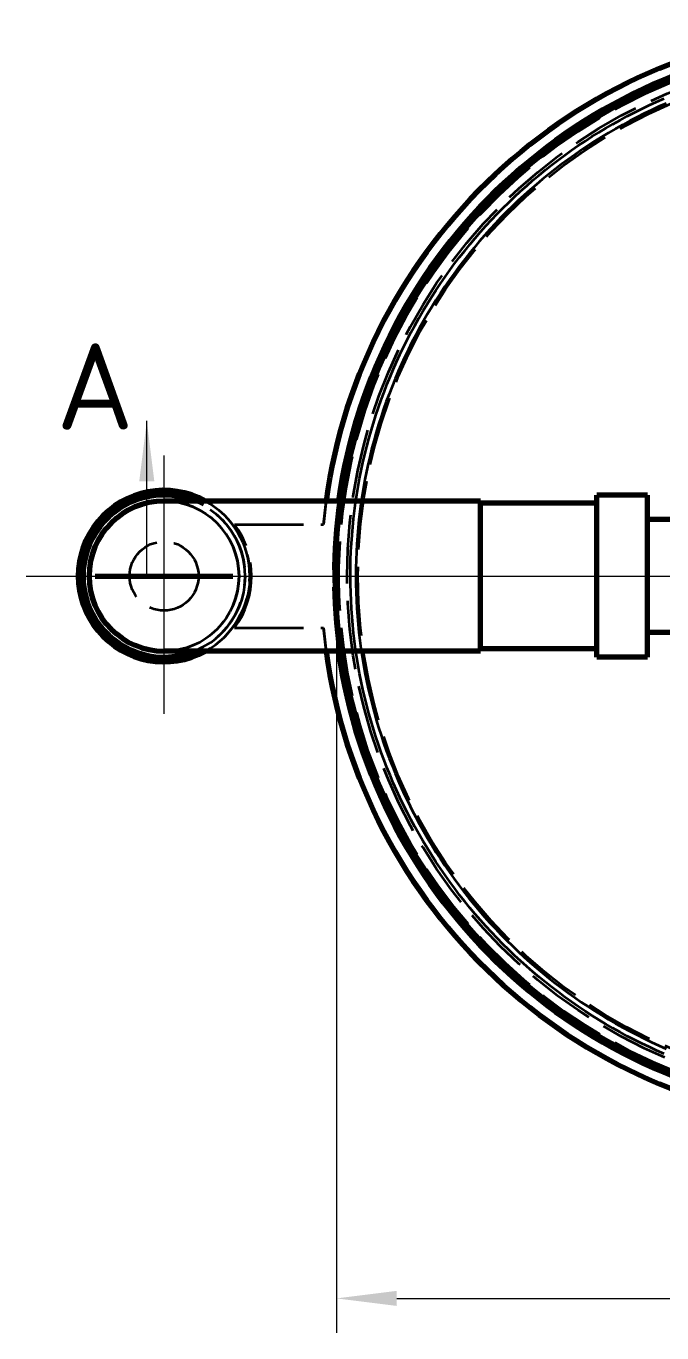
# Model space of a CAD drawing. Header units: millimetres. Extents: x 0 to 2382, y 0 to 420.
# Drawn here: x 111.8 to 148.6, y 61.3 to 137.1 of the extents above; entities that cross this region are included whole.
import ezdxf
from ezdxf.enums import TextEntityAlignment as Align

# ---------------------------------------------------------------- set-up
doc = ezdxf.new("R2010")
doc.units = ezdxf.units.MM
doc.linetypes.add('IRAM-E-TRAZOS', pattern=[5, 4, -1])
doc.linetypes.add('IRAM-F-TRAZO-PUNTO', pattern=[20, 15, -2, 1, -2])
for name, color, linetype, lineweight in [('01-VISIBLE', 7, 'CONTINUOUS', 70), ('02-OCULTA', 4, 'IRAM-E-TRAZOS', 35), ('03-EJE', 1, 'IRAM-F-TRAZO-PUNTO', 18), ('04-COTA', 3, 'CONTINUOUS', 18), ('06-TEXTO', 7, 'CONTINUOUS', 25), ('07-RECUADRO', 7, 'CONTINUOUS', 70), ('08-FINA', 5, 'CONTINUOUS', 18)]:
    doc.layers.add(name, color=color, linetype=linetype, lineweight=lineweight)
doc.styles.add('ISO3098', font='isocpeur.ttf')
doc.dimstyles.new('FLAMA-IRAM', dxfattribs={"dimtxt": 3.5, "dimasz": 3.5, "dimexe": 2, "dimexo": 1.5, "dimgap": 1, "dimtad": 1, "dimdec": 1, "dimtxsty": 'ISO3098', "dimblk": 'IRAM_FLECHA', "dimblk1": 'IRAM_FLECHA', "dimblk2": 'IRAM_FLECHA', "dimcen": 2.5, "dimclrd": 256, "dimclre": 256, "dimclrt": 256, "dimazin": 3, "dimtfac": 1, "dimtmove": 0, "dimatfit": 3, "dimlwd": 18, "dimlwe": 18})

# ---------------------------------------------------------------- blocks, each defined once
blk = doc.blocks.new('IRAM_FLECHA')
blk.add_solid([(0, 0), (-1, 0.125), (-1, -0.125)])

msp = doc.modelspace()

# ---------------------------------------------------------------- hatches: boundary and pattern name
at = {"layer": '08-FINA'}
h = msp.add_hatch(color=7, dxfattribs=at)
h.dxf.hatch_style = 1
h.paths.add_polyline_path([(118.77, 114.181), (118.332, 110.681), (119.207, 110.681)])

# ---------------------------------------------------------------- linework, layer by layer
at = {"layer": '01-VISIBLE'}
for p, q in [((138.12, 109.531), (136.12, 109.531)), ((144.87, 109.406), (138.12, 109.406)), ((147.82, 109.881), (144.87, 109.881)), ((151.77, 108.456), (147.82, 108.456)), ((151.77, 101.906), (147.82, 101.906)), ((138.12, 100.831), (136.12, 100.831)), ((144.87, 100.956), (138.12, 100.956)), ((147.82, 100.481), (144.87, 100.481))]:
    msp.add_line(p, q, dxfattribs=at)
for points in [[(136.12, 109.531), (135.868, 109.531), (135.617, 109.531), (135.365, 109.531), (135.114, 109.531), (134.862, 109.531), (134.611, 109.531), (134.359, 109.531), (134.108, 109.531), (133.856, 109.531), (133.605, 109.531), (133.353, 109.531), (133.102, 109.531), (132.85, 109.531), (132.598, 109.531), (132.347, 109.531), (132.095, 109.531), (131.844, 109.531), (131.592, 109.531), (131.341, 109.531), (131.089, 109.531), (130.838, 109.531), (130.586, 109.531), (130.335, 109.531), (130.083, 109.531), (129.832, 109.531), (129.58, 109.531), (129.328, 109.531), (129.077, 109.531), (128.825, 109.531), (128.574, 109.531), (128.322, 109.531), (128.071, 109.531), (127.819, 109.531), (127.568, 109.531), (127.316, 109.531), (127.065, 109.531), (126.813, 109.531), (126.562, 109.531), (126.31, 109.531), (126.058, 109.531), (125.807, 109.531), (125.555, 109.531), (125.304, 109.531), (125.052, 109.531), (124.801, 109.531), (124.549, 109.531), (124.298, 109.531), (124.046, 109.531), (123.795, 109.531), (123.543, 109.531), (123.292, 109.531), (123.04, 109.531), (122.788, 109.531), (122.537, 109.531), (122.285, 109.531), (122.034, 109.531), (121.782, 109.531), (121.531, 109.531), (121.279, 109.531), (121.028, 109.531), (120.776, 109.531), (120.525, 109.531), (120.273, 109.531), (120.022, 109.531), (119.77, 109.531)], [(138.12, 100.831), (138.12, 101.087), (138.12, 101.343), (138.12, 101.599), (138.12, 101.855), (138.12, 102.111), (138.12, 102.367), (138.12, 102.623), (138.12, 102.878), (138.12, 103.134), (138.12, 103.39), (138.12, 103.646), (138.12, 103.902), (138.12, 104.158), (138.12, 104.414), (138.12, 104.67), (138.12, 104.926), (138.12, 105.181), (138.12, 105.437), (138.12, 105.693), (138.12, 105.949), (138.12, 106.205), (138.12, 106.461), (138.12, 106.717), (138.12, 106.973), (138.12, 107.228), (138.12, 107.484), (138.12, 107.74), (138.12, 107.996), (138.12, 108.252), (138.12, 108.508), (138.12, 108.764), (138.12, 109.02), (138.12, 109.276), (138.12, 109.531)], [(144.87, 100.481), (144.87, 100.735), (144.87, 100.99), (144.87, 101.244), (144.87, 101.498), (144.87, 101.752), (144.87, 102.006), (144.87, 102.26), (144.87, 102.514), (144.87, 102.768), (144.87, 103.022), (144.87, 103.276), (144.87, 103.53), (144.87, 103.784), (144.87, 104.038), (144.87, 104.292), (144.87, 104.546), (144.87, 104.8), (144.87, 105.054), (144.87, 105.308), (144.87, 105.562), (144.87, 105.817), (144.87, 106.071), (144.87, 106.325), (144.87, 106.579), (144.87, 106.833), (144.87, 107.087), (144.87, 107.341), (144.87, 107.595), (144.87, 107.849), (144.87, 108.103), (144.87, 108.357), (144.87, 108.611), (144.87, 108.865), (144.87, 109.119), (144.87, 109.373), (144.87, 109.627), (144.87, 109.881)], [(147.82, 100.481), (147.82, 100.735), (147.82, 100.99), (147.82, 101.244), (147.82, 101.498), (147.82, 101.752), (147.82, 102.006), (147.82, 102.26), (147.82, 102.514), (147.82, 102.768), (147.82, 103.022), (147.82, 103.276), (147.82, 103.53), (147.82, 103.784), (147.82, 104.038), (147.82, 104.292), (147.82, 104.546), (147.82, 104.8), (147.82, 105.054), (147.82, 105.308), (147.82, 105.562), (147.82, 105.817), (147.82, 106.071), (147.82, 106.325), (147.82, 106.579), (147.82, 106.833), (147.82, 107.087), (147.82, 107.341), (147.82, 107.595), (147.82, 107.849), (147.82, 108.103), (147.82, 108.357), (147.82, 108.611), (147.82, 108.865), (147.82, 109.119), (147.82, 109.373), (147.82, 109.627), (147.82, 109.881)], [(136.12, 100.831), (135.868, 100.831), (135.617, 100.831), (135.365, 100.831), (135.114, 100.831), (134.862, 100.831), (134.611, 100.831), (134.359, 100.831), (134.108, 100.831), (133.856, 100.831), (133.605, 100.831), (133.353, 100.831), (133.102, 100.831), (132.85, 100.831), (132.598, 100.831), (132.347, 100.831), (132.095, 100.831), (131.844, 100.831), (131.592, 100.831), (131.341, 100.831), (131.089, 100.831), (130.838, 100.831), (130.586, 100.831), (130.335, 100.831), (130.083, 100.831), (129.832, 100.831), (129.58, 100.831), (129.328, 100.831), (129.077, 100.831), (128.825, 100.831), (128.574, 100.831), (128.322, 100.831), (128.071, 100.831), (127.819, 100.831), (127.568, 100.831), (127.316, 100.831), (127.065, 100.831), (126.813, 100.831), (126.562, 100.831), (126.31, 100.831), (126.058, 100.831), (125.807, 100.831), (125.555, 100.831), (125.304, 100.831), (125.052, 100.831), (124.801, 100.831), (124.549, 100.831), (124.298, 100.831), (124.046, 100.831), (123.795, 100.831), (123.543, 100.831), (123.292, 100.831), (123.04, 100.831), (122.788, 100.831), (122.537, 100.831), (122.285, 100.831), (122.034, 100.831), (121.782, 100.831), (121.531, 100.831), (121.279, 100.831), (121.028, 100.831), (120.776, 100.831), (120.525, 100.831), (120.273, 100.831), (120.022, 100.831), (119.77, 100.831)]]:
    msp.add_lwpolyline(points, dxfattribs=at)
for centre, radius, start, end in [((160.77, 105.181), 31.9, 15.91999, 172.16252), ((160.77, 105.181), 31.188, 16.2937, 171.9823), ((160.77, 105.181), 31, 16.39502, 171.93349), ((119.77, 105.181), 4.975, 60.97072, -60.97072), ((119.77, 105.181), 4.7, 67.7487, -67.7487), ((119.77, 105.181), 4.35, 90, -90), ((160.77, 105.181), 31.9, -172.16252, -15.91999), ((160.77, 105.181), 31.188, -171.9823, -16.2937), ((160.77, 105.181), 31, -171.93349, -16.39502)]:
    msp.add_arc(centre, radius, start, end, dxfattribs=at)
at = {"layer": '02-OCULTA'}
for p, q in [((147.341, 133.122), (147.276, 133.257)), ((147.341, 133.122), (147.276, 133.257)), ((131.287, 114.761), (131.145, 114.807)), ((131.287, 114.761), (131.145, 114.807)), ((123.863, 108.181), (129.011, 108.181)), ((123.863, 108.181), (129.011, 108.181)), ((123.863, 102.181), (129.011, 102.181)), ((123.863, 102.181), (129.011, 102.181)), ((147.693, 77.075), (147.629, 76.939)), ((147.693, 77.075), (147.629, 76.939))]:
    msp.add_line(p, q, dxfattribs=at)
for points in [[(148.781, 77.477), (148.347, 77.668), (147.917, 77.867), (147.489, 78.072), (147.065, 78.284), (146.644, 78.502), (146.227, 78.728), (145.813, 78.959), (145.403, 79.197), (144.997, 79.442), (144.594, 79.693), (144.196, 79.95), (143.802, 80.213), (143.412, 80.483), (143.026, 80.759), (142.644, 81.04), (142.267, 81.328), (141.895, 81.622), (141.527, 81.921), (141.164, 82.226), (140.806, 82.537), (140.453, 82.853), (140.105, 83.175), (139.762, 83.503), (139.424, 83.835), (139.091, 84.173), (138.764, 84.516), (138.442, 84.865), (138.126, 85.218), (137.815, 85.576), (137.51, 85.939), (137.211, 86.307), (136.917, 86.679), (136.63, 87.056), (136.348, 87.438), (136.072, 87.823), (135.803, 88.214), (135.539, 88.608), (135.282, 89.006), (135.031, 89.409), (134.787, 89.815), (134.549, 90.225), (134.317, 90.639), (134.092, 91.056), (133.873, 91.477), (133.661, 91.901), (133.456, 92.329), (133.258, 92.759), (133.066, 93.193), (132.881, 93.63), (132.703, 94.069), (132.532, 94.511), (132.368, 94.956), (132.211, 95.403), (132.06, 95.853), (131.917, 96.305), (131.781, 96.76), (131.652, 97.216), (131.531, 97.674), (131.416, 98.134), (131.309, 98.596), (131.209, 99.06), (131.116, 99.525), (131.031, 99.991), (130.953, 100.459), (130.883, 100.928), (130.819, 101.398), (130.764, 101.869), (130.715, 102.34), (130.675, 102.813), (130.641, 103.286), (130.616, 103.759), (130.597, 104.233), (130.586, 104.707), (130.582, 105.181), (130.585, 105.656), (130.596, 106.13), (130.615, 106.603), (130.641, 107.077), (130.674, 107.55), (130.715, 108.022), (130.764, 108.494), (130.82, 108.965), (130.883, 109.435), (130.954, 109.904), (131.032, 110.371), (131.117, 110.838), (131.21, 111.303), (131.31, 111.766), (131.417, 112.228), (131.531, 112.688), (131.653, 113.147), (131.782, 113.603), (131.918, 114.057), (132.061, 114.509), (132.211, 114.959), (132.368, 115.407), (132.532, 115.852), (132.703, 116.294), (132.881, 116.733), (133.066, 117.17), (133.258, 117.604), (133.456, 118.034), (133.661, 118.462), (133.873, 118.886), (134.092, 119.307), (134.317, 119.724), (134.549, 120.138), (134.787, 120.548), (135.031, 120.954), (135.282, 121.357), (135.539, 121.755), (135.803, 122.149), (136.072, 122.539), (136.348, 122.925), (136.629, 123.307), (136.917, 123.684), (137.211, 124.056), (137.51, 124.424), (137.815, 124.787), (138.126, 125.145), (138.442, 125.498), (138.764, 125.847), (139.091, 126.19), (139.424, 126.528), (139.762, 126.86), (140.105, 127.188), (140.453, 127.509), (140.806, 127.826), (141.164, 128.137), (141.527, 128.442), (141.895, 128.741), (142.267, 129.035), (142.644, 129.322), (143.026, 129.604), (143.412, 129.88), (143.802, 130.149), (144.196, 130.413), (144.594, 130.67), (144.997, 130.921), (145.403, 131.165), (145.813, 131.403), (146.227, 131.635), (146.644, 131.86), (147.065, 132.079), (147.489, 132.291), (147.917, 132.496), (148.347, 132.694), (148.781, 132.886)], [(148.905, 132.599), (148.476, 132.41), (148.05, 132.213), (147.627, 132.01), (147.207, 131.8), (146.79, 131.584), (146.377, 131.361), (145.968, 131.132), (145.562, 130.896), (145.16, 130.654), (144.762, 130.406), (144.368, 130.152), (143.977, 129.891), (143.591, 129.624), (143.21, 129.351), (142.832, 129.072), (142.459, 128.788), (142.09, 128.497), (141.727, 128.201), (141.367, 127.899), (141.013, 127.591), (140.663, 127.278), (140.319, 126.96), (139.979, 126.636), (139.645, 126.307), (139.316, 125.972), (138.992, 125.633), (138.673, 125.288), (138.36, 124.938), (138.053, 124.584), (137.751, 124.225), (137.455, 123.861), (137.164, 123.492), (136.879, 123.119), (136.601, 122.741), (136.328, 122.36), (136.061, 121.974), (135.801, 121.583), (135.546, 121.189), (135.298, 120.791), (135.056, 120.389), (134.82, 119.983), (134.591, 119.573), (134.368, 119.16), (134.152, 118.744), (133.942, 118.324), (133.739, 117.901), (133.543, 117.475), (133.353, 117.046), (133.17, 116.614), (132.994, 116.179), (132.824, 115.741), (132.662, 115.301), (132.506, 114.858), (132.358, 114.413), (132.216, 113.966), (132.081, 113.516), (131.954, 113.064), (131.833, 112.611), (131.72, 112.155), (131.614, 111.698), (131.515, 111.24), (131.423, 110.779), (131.339, 110.318), (131.262, 109.855), (131.192, 109.391), (131.129, 108.926), (131.074, 108.46), (131.026, 107.993), (130.986, 107.525), (130.953, 107.057), (130.928, 106.589), (130.91, 106.12), (130.898, 105.651), (130.894, 105.181), (130.898, 104.712), (130.908, 104.243), (130.927, 103.774), (130.953, 103.306), (130.986, 102.837), (131.026, 102.37), (131.074, 101.903), (131.13, 101.437), (131.192, 100.972), (131.262, 100.508), (131.34, 100.045), (131.424, 99.584), (131.516, 99.123), (131.615, 98.665), (131.721, 98.207), (131.834, 97.752), (131.954, 97.298), (132.082, 96.847), (132.216, 96.397), (132.358, 95.95), (132.506, 95.505), (132.662, 95.062), (132.824, 94.622), (132.994, 94.184), (133.17, 93.749), (133.353, 93.317), (133.543, 92.888), (133.739, 92.462), (133.942, 92.039), (134.152, 91.619), (134.368, 91.202), (134.591, 90.789), (134.82, 90.38), (135.056, 89.974), (135.298, 89.572), (135.546, 89.174), (135.8, 88.779), (136.061, 88.389), (136.328, 88.003), (136.601, 87.621), (136.879, 87.244), (137.164, 86.871), (137.454, 86.502), (137.751, 86.138), (138.053, 85.779), (138.36, 85.424), (138.673, 85.075), (138.992, 84.73), (139.316, 84.391), (139.645, 84.056), (139.979, 83.727), (140.319, 83.403), (140.663, 83.084), (141.013, 82.771), (141.367, 82.464), (141.727, 82.162), (142.09, 81.866), (142.459, 81.575), (142.832, 81.29), (143.21, 81.012), (143.591, 80.739), (143.977, 80.472), (144.368, 80.211), (144.762, 79.957), (145.16, 79.709), (145.562, 79.467), (145.968, 79.231), (146.377, 79.002), (146.79, 78.779), (147.207, 78.562), (147.627, 78.353), (148.05, 78.15), (148.476, 77.953), (148.905, 77.764)], [(138.12, 109.531), (138.12, 109.276), (138.12, 109.02), (138.12, 108.764), (138.12, 108.508), (138.12, 108.252), (138.12, 107.996), (138.12, 107.74), (138.12, 107.484), (138.12, 107.228), (138.12, 106.973), (138.12, 106.717), (138.12, 106.461), (138.12, 106.205), (138.12, 105.949), (138.12, 105.693), (138.12, 105.437), (138.12, 105.181)], [(138.12, 100.956), (138.12, 101.212), (138.12, 101.469), (138.12, 101.725), (138.12, 101.981), (138.12, 102.237), (138.12, 102.493), (138.12, 102.749), (138.12, 103.005), (138.12, 103.261), (138.12, 103.517), (138.12, 103.773), (138.12, 104.029), (138.12, 104.285), (138.12, 104.541), (138.12, 104.797), (138.12, 105.053), (138.12, 105.309), (138.12, 105.565), (138.12, 105.822), (138.12, 106.078), (138.12, 106.334), (138.12, 106.59), (138.12, 106.846), (138.12, 107.102), (138.12, 107.358), (138.12, 107.614), (138.12, 107.87), (138.12, 108.126), (138.12, 108.382), (138.12, 108.638), (138.12, 108.894), (138.12, 109.15), (138.12, 109.406)], [(138.12, 109.406), (138.12, 109.142), (138.12, 108.878), (138.12, 108.614), (138.12, 108.35), (138.12, 108.086), (138.12, 107.822), (138.12, 107.558), (138.12, 107.294), (138.12, 107.03), (138.12, 106.766), (138.12, 106.502), (138.12, 106.238), (138.12, 105.974), (138.12, 105.71), (138.12, 105.445), (138.12, 105.181)], [(144.87, 109.881), (144.87, 109.62), (144.87, 109.359), (144.87, 109.098), (144.87, 108.837), (144.87, 108.576), (144.87, 108.315), (144.87, 108.054), (144.87, 107.793), (144.87, 107.531), (144.87, 107.27), (144.87, 107.009), (144.87, 106.748), (144.87, 106.487), (144.87, 106.226), (144.87, 105.965), (144.87, 105.704), (144.87, 105.443), (144.87, 105.181)], [(144.87, 100.956), (144.87, 101.212), (144.87, 101.469), (144.87, 101.725), (144.87, 101.981), (144.87, 102.237), (144.87, 102.493), (144.87, 102.749), (144.87, 103.005), (144.87, 103.261), (144.87, 103.517), (144.87, 103.773), (144.87, 104.029), (144.87, 104.285), (144.87, 104.541), (144.87, 104.797), (144.87, 105.053), (144.87, 105.309), (144.87, 105.565), (144.87, 105.822), (144.87, 106.078), (144.87, 106.334), (144.87, 106.59), (144.87, 106.846), (144.87, 107.102), (144.87, 107.358), (144.87, 107.614), (144.87, 107.87), (144.87, 108.126), (144.87, 108.382), (144.87, 108.638), (144.87, 108.894), (144.87, 109.15), (144.87, 109.406)], [(144.87, 109.406), (144.87, 109.142), (144.87, 108.878), (144.87, 108.614), (144.87, 108.35), (144.87, 108.086), (144.87, 107.822), (144.87, 107.558), (144.87, 107.294), (144.87, 107.03), (144.87, 106.766), (144.87, 106.502), (144.87, 106.238), (144.87, 105.974), (144.87, 105.71), (144.87, 105.445), (144.87, 105.181)], [(147.82, 109.881), (147.82, 109.62), (147.82, 109.359), (147.82, 109.098), (147.82, 108.837), (147.82, 108.576), (147.82, 108.315), (147.82, 108.054), (147.82, 107.793), (147.82, 107.531), (147.82, 107.27), (147.82, 107.009), (147.82, 106.748), (147.82, 106.487), (147.82, 106.226), (147.82, 105.965), (147.82, 105.704), (147.82, 105.443), (147.82, 105.181)], [(147.82, 101.906), (147.82, 102.158), (147.82, 102.41), (147.82, 102.662), (147.82, 102.914), (147.82, 103.166), (147.82, 103.418), (147.82, 103.67), (147.82, 103.922), (147.82, 104.174), (147.82, 104.426), (147.82, 104.678), (147.82, 104.929), (147.82, 105.181), (147.82, 105.433), (147.82, 105.685), (147.82, 105.937), (147.82, 106.189), (147.82, 106.441), (147.82, 106.693), (147.82, 106.945), (147.82, 107.197), (147.82, 107.449), (147.82, 107.701), (147.82, 107.953), (147.82, 108.204), (147.82, 108.456)], [(147.82, 108.456), (147.82, 108.204), (147.82, 107.953), (147.82, 107.701), (147.82, 107.449), (147.82, 107.197), (147.82, 106.945), (147.82, 106.693), (147.82, 106.441), (147.82, 106.189), (147.82, 105.937), (147.82, 105.685), (147.82, 105.433), (147.82, 105.181)], [(138.12, 105.181), (138.12, 104.917), (138.12, 104.653), (138.12, 104.389), (138.12, 104.125), (138.12, 103.861), (138.12, 103.597), (138.12, 103.333), (138.12, 103.069), (138.12, 102.805), (138.12, 102.541), (138.12, 102.277), (138.12, 102.013), (138.12, 101.749), (138.12, 101.485), (138.12, 101.22), (138.12, 100.956)], [(138.12, 105.181), (138.12, 104.926), (138.12, 104.67), (138.12, 104.414), (138.12, 104.158), (138.12, 103.902), (138.12, 103.646), (138.12, 103.39), (138.12, 103.134), (138.12, 102.878), (138.12, 102.623), (138.12, 102.367), (138.12, 102.111), (138.12, 101.855), (138.12, 101.599), (138.12, 101.343), (138.12, 101.087), (138.12, 100.831)], [(144.87, 105.181), (144.87, 104.92), (144.87, 104.659), (144.87, 104.398), (144.87, 104.137), (144.87, 103.876), (144.87, 103.615), (144.87, 103.354), (144.87, 103.093), (144.87, 102.831), (144.87, 102.57), (144.87, 102.309), (144.87, 102.048), (144.87, 101.787), (144.87, 101.526), (144.87, 101.265), (144.87, 101.004), (144.87, 100.743), (144.87, 100.481)], [(144.87, 105.181), (144.87, 104.917), (144.87, 104.653), (144.87, 104.389), (144.87, 104.125), (144.87, 103.861), (144.87, 103.597), (144.87, 103.333), (144.87, 103.069), (144.87, 102.805), (144.87, 102.541), (144.87, 102.277), (144.87, 102.013), (144.87, 101.749), (144.87, 101.485), (144.87, 101.22), (144.87, 100.956)], [(147.82, 105.181), (147.82, 104.929), (147.82, 104.678), (147.82, 104.426), (147.82, 104.174), (147.82, 103.922), (147.82, 103.67), (147.82, 103.418), (147.82, 103.166), (147.82, 102.914), (147.82, 102.662), (147.82, 102.41), (147.82, 102.158), (147.82, 101.906)], [(147.82, 105.181), (147.82, 104.92), (147.82, 104.659), (147.82, 104.398), (147.82, 104.137), (147.82, 103.876), (147.82, 103.615), (147.82, 103.354), (147.82, 103.093), (147.82, 102.831), (147.82, 102.57), (147.82, 102.309), (147.82, 102.048), (147.82, 101.787), (147.82, 101.526), (147.82, 101.265), (147.82, 101.004), (147.82, 100.743), (147.82, 100.481)]]:
    msp.add_lwpolyline(points, dxfattribs=at)
for centre, radius in [((160.77, 105.181), 31.15), ((160.77, 105.181), 31.15), ((160.77, 105.181), 31), ((160.77, 105.181), 31), ((160.77, 105.181), 31), ((160.77, 105.181), 30.375), ((160.77, 105.181), 30.375), ((160.77, 105.181), 30.375), ((160.77, 105.181), 30.375), ((160.77, 105.181), 30.375), ((160.77, 105.181), 30.375), ((160.77, 105.181), 30.375), ((160.77, 105.181), 30.375), ((160.77, 105.181), 29.75), ((160.77, 105.181), 29.75), ((160.77, 105.181), 29.75), ((160.77, 105.181), 29.75), ((119.77, 105.181), 4.975), ((119.77, 105.181), 4.7), ((119.77, 105.181), 4.35), ((119.77, 105.181), 2), ((119.77, 105.181), 2)]:
    msp.add_circle(centre, radius, dxfattribs=at)
for centre, radius, start, end in [((160.77, 105.181), 31.9, 0, 174.60371), ((160.77, 105.181), 30.875, 0, -91.39194), ((160.77, 105.181), 31.15, 115.67105, -114.95139), ((160.77, 105.181), 31.15, 115.67105, -114.95139), ((160.77, 105.181), 31, 115.67105, -114.95139), ((160.77, 105.181), 31, 115.67105, -114.95139), ((160.77, 105.181), 31.15, 162, 18), ((160.77, 105.181), 31.15, 162, 18), ((160.77, 105.181), 31, 162, 18), ((160.77, 105.181), 31, 162, 18), ((119.77, 105.181), 4.35, 0, 90), ((119.77, 105.181), 4.7, 0, 67.7487), ((119.77, 105.181), 4.975, 0, 60.97072), ((160.77, 105.181), 31.9, 172.16252, 174.60371), ((160.77, 105.181), 31.188, 171.9823, -171.9823), ((160.77, 105.181), 31, 171.93349, -171.93349), ((119.77, 105.181), 5.075, -36.23745, 36.23745), ((119.77, 105.181), 5.075, -36.23745, 36.23745), ((119.77, 105.181), 4.35, -90, 0), ((119.77, 105.181), 4.7, -67.7487, 0), ((119.77, 105.181), 4.975, -60.97072, 0), ((160.77, 105.181), 31.9, -174.60371, 0), ((160.77, 105.181), 31.9, -174.60371, -172.16252)]:
    msp.add_arc(centre, radius, start, end, dxfattribs=at)
at = {"layer": '03-EJE'}
for p, q in [((119.77, 97.181), (119.77, 113.181)), ((111.77, 105.181), (127.77, 105.181)), ((115.77, 105.181), (205.77, 105.181)), ((128.27, 105.181), (193.27, 105.181))]:
    msp.add_line(p, q, dxfattribs=at)
at = {"layer": '07-RECUADRO'}
msp.add_line((115.77, 105.181), (123.77, 105.181), dxfattribs=at)
at = {"layer": '08-FINA'}
msp.add_line((118.77, 105.181), (118.77, 114.181), dxfattribs=at)

# ---------------------------------------------------------------- texts
at = {"layer": '06-TEXTO', "style": 'ISO3098'}
msp.add_text('A', height=5, dxfattribs=at).set_placement((115.77, 116.181), align=Align.MIDDLE_CENTER)

# ---------------------------------------------------------------- dimensions: what is measured, and where the dimension line sits
at = {"layer": '04-COTA'}
msp.add_linear_dim(base=(129.77, 63.282), p1=(129.77, 105.181), p2=(191.77, 105.181), dimstyle='FLAMA-IRAM', override={"dimlfac": 2, "dimpost": '%%c<>'}, dxfattribs=at).render()

doc.saveas('drawing.dxf')
